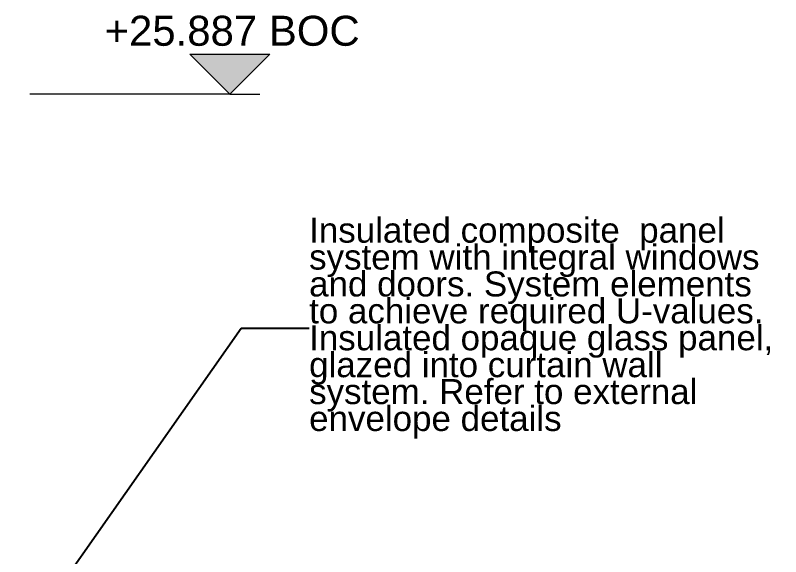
# Model space of a CAD drawing. Header units: millimetres. Extents: x -54677 to 188015, y -4000 to 32873.
# Drawn here: x 186485 to 188015, y 30592 to 31675 of the extents above; entities that cross this region are included whole.
import ezdxf

# ---------------------------------------------------------------- set-up
doc = ezdxf.new("R2010")
doc.units = ezdxf.units.MM
doc.header["$MEASUREMENT"] = 0
for name, color, linetype, lineweight in [('0_Pen_No__1', 7, 'Continuous', 13), ('0_Pen_No__85', 8, 'Continuous', 20), ('New_A-95-D_Stair_Detail.Dim_Pen_No__4', 7, 'Continuous', 20)]:
    doc.layers.add(name, color=color, linetype=linetype, lineweight=lineweight)
doc.layers.add('New_A-95-D_Stair_Detail.Dim', color=7, linetype='Continuous')
doc.styles.add('GENERATED_STYLE_1', font='')
doc.styles.add('GENERATED_STYLE_2', font='')
doc.styles.get('GENERATED_STYLE_1').set_extended_font_data('Arial')
doc.styles.get('GENERATED_STYLE_2').set_extended_font_data('Swis721 BT')
doc.dimstyles.new('GENERATED_STYLE__4', dxfattribs={"dimtxt": 0.18, "dimasz": 72.96, "dimexe": 0.18, "dimexo": 0.0625, "dimgap": 0.09, "dimtad": 0, "dimtih": 1, "dimtoh": 1, "dimdec": 4, "dimzin": 0, "dimdsep": 46, "dimcen": 0.09, "dimadec": 0, "dimazin": 0, "dimtfac": 1, "dimtdec": 4, "dimtmove": 0, "dimatfit": 3, "dimldrblk": 'ARROWHEAD_5', "dimfxl": 1, "dimtolj": 1, "dimtzin": 0, "dimarcsym": 0})

# ---------------------------------------------------------------- blocks, each defined once
blk = doc.blocks.new('Dimension_20_2', base_point=(186913.3, 31517.1))
at = {"layer": 'New_A-95-D_Stair_Detail.Dim', "linetype": 'Continuous', "lineweight": 0, "true_color": 0x000000}
blk.add_hatch(color=178, dxfattribs=at).paths.add_polyline_path([(186913.3, 31517.1), (186993.3, 31597.1), (186833.3, 31597.1)])
at = {"layer": 'New_A-95-D_Stair_Detail.Dim_Pen_No__4', "linetype": 'Continuous'}
for p, q in [((186913.3, 31517.1), (186833.3, 31597.1)), ((186833.3, 31597.1), (186993.3, 31597.1)), ((186993.3, 31597.1), (186913.3, 31517.1)), ((186913.3, 31517.1), (186513.3, 31517.1)), ((186913.3, 31517.1), (186973.3, 31517.1))]:
    blk.add_line(p, q, dxfattribs=at)
at = {"layer": 'New_A-95-D_Stair_Detail.Dim_Pen_No__4', "insert": (186662.9, 31613.1), "char_height": 60, "attachment_point": 7, "style": 'GENERATED_STYLE_1'}
blk.add_mtext('\\A1;{\\fArial|b0|i0|c0|p34;+25.887 BOC}', dxfattribs=at)
blk = doc.blocks.new('ARROWHEAD_5')
at = {"color": 0, "linetype": 'Continuous', "lineweight": 0}
blk.add_line((0, 0), (-1, 0), dxfattribs=at)
blk.add_solid([(-1, 0.2679), (0, 0), (-1, -0.2679), (-1, 0.2679)], dxfattribs=at)

msp = doc.modelspace()

# ---------------------------------------------------------------- block references
at = {"layer": 'New_A-95-D_Stair_Detail.Dim', "linetype": 'Continuous'}
msp.add_blockref('Dimension_20_2', (186913.3, 31517.1), dxfattribs=at)

# ---------------------------------------------------------------- texts
at = {"layer": '0_Pen_No__1', "linetype": 'Continuous', "insert": (187072, 31049.3), "char_height": 50.0018, "width": 946.465, "attachment_point": 4, "line_spacing_factor": 0.645537, "style": 'GENERATED_STYLE_2'}
msp.add_mtext('\\A1;{\\fSwis721 BT|b0|i0|c0|p34;Insulated composite  panel system with integral windows and doors. System elements to achieve required U-values. \\fSwis721 BT|b0|i0|c0|p34;\\H0.999963x;Insulated opaque glass panel, glazed into curtain wall system. Refer to external envelope details}', dxfattribs=at)

# ---------------------------------------------------------------- leaders
at = {"layer": '0_Pen_No__85', "linetype": 'Continuous', "annotation_type": 0, "has_hookline": 1, "hookline_direction": 0, "text_width": 942.9}
msp.add_leader([(186311.2, 30158), (186935.9, 31049.3), (187071.9, 31049.3)], dimstyle='GENERATED_STYLE__4', dxfattribs=at)

doc.saveas('drawing.dxf')
